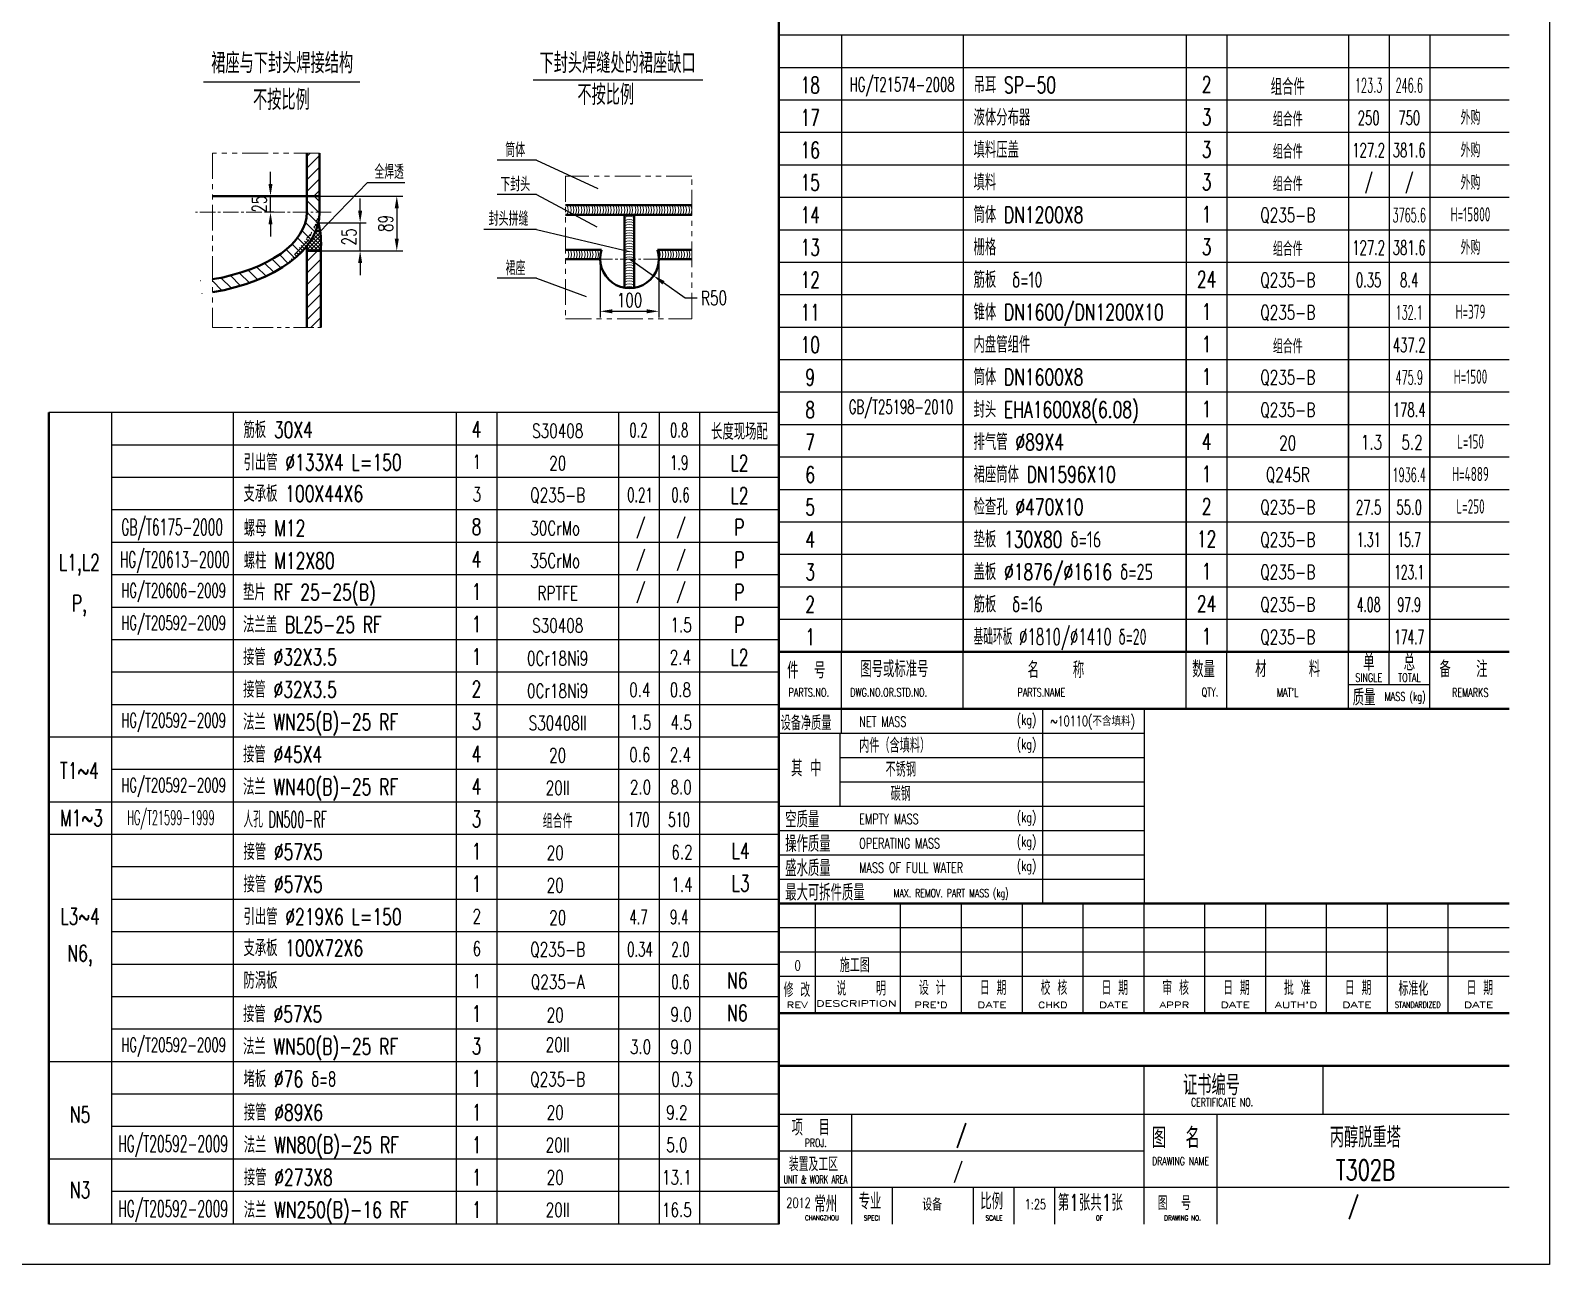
# Model space of a CAD drawing. Header units: millimetres. Extents: x -62352 to -47502, y -30131 to -9106.
# Drawn here: x -56866 to -47502, y -30131 to -22526 of the extents above; entities that cross this region are included whole.
import ezdxf
from ezdxf.enums import TextEntityAlignment as Align

# ---------------------------------------------------------------- set-up
doc = ezdxf.new("R2010")
doc.units = ezdxf.units.MM
doc.header["$PDMODE"] = 33
doc.header["$PDSIZE"] = 5
for name, pattern in [('ACAD_ISO10W100', [18, 12, -3, 0, -3]), ('ACAD_ISO12W100', [21, 12, -3, 0, -3, 0, -3]), ('CENTER2', [28.575, 19.05, -3.175, 3.175, -3.175]), ('PHANTOM', [2.5, 1.25, -0.25, 0.25, -0.25, 0.25, -0.25]), ('PHANTOM2', [31.75, 15.875, -3.175, 3.175, -3.175, 3.175, -3.175])]:
    doc.linetypes.add(name, pattern=pattern)
for name, color, linetype, lineweight in [('3', 4, 'Continuous', 20), ('weld', 5, 'Continuous', 9), ('中心线', 1, 'ACAD_ISO10W100', 18), ('双点划线', 3, 'ACAD_ISO12W100', 18), ('实线', 7, 'Continuous', 40)]:
    doc.layers.add(name, color=color, linetype=linetype, lineweight=lineweight)
for name, color, linetype in [('6文字层', 3, 'Continuous'), ('剖面线层', 2, 'Continuous'), ('尺寸线', 4, 'Continuous'), ('文字层', 3, 'Continuous')]:
    doc.layers.add(name, color=color, linetype=linetype)
doc.styles.add('工程', font='romans.shx', dxfattribs={"width": 0.7, "bigfont": 'hztxt.shx'})
doc.styles.add('工程1', font='sysz.shx', dxfattribs={"width": 0.67})
doc.dimstyles.new('工程25', dxfattribs={"dimscale": 25, "dimtxt": 3.5, "dimasz": 3, "dimexe": 1.5, "dimexo": 0, "dimgap": 1, "dimtad": 1, "dimzin": 12, "dimdsep": 46, "dimtxsty": '工程', "dimcen": 0, "dimazin": 2, "dimtp": 0.5, "dimtm": 0.5, "dimtfac": 1, "dimtmove": 0, "dimatfit": 3, "dimfxl": 0, "dimarcsym": 0})
pattern_1 = [(45, (30804.965, 19487.26), (-35.921024, 35.921024), [])]

# ---------------------------------------------------------------- blocks, each defined once
blk = doc.blocks.new('*D59')
at = {"layer": 'Defpoints', "color": 0}
for p in [(-55386.3, -23546.4), (-55356, -23546.4), (-55366.3, -23646.4)]:
    blk.add_point(p, dxfattribs=at)
at = {"layer": '尺寸线', "color": 0, "lineweight": -2}
for p, q in [((-55386.3, -23471.4), (-55386.3, -23396.4)), ((-55356, -23546.4), (-55423.8, -23546.4)), ((-55386.3, -23646.4), (-55386.3, -23546.4)), ((-55366.3, -23646.4), (-55423.8, -23646.4)), ((-55386.3, -23721.4), (-55386.3, -23796.4))]:
    blk.add_line(p, q, dxfattribs=at)
at = {"layer": '尺寸线', "color": 0}
for points in [[(-55398.8, -23471.4), (-55373.8, -23471.4), (-55386.3, -23546.4)], [(-55398.8, -23721.4), (-55373.8, -23721.4), (-55386.3, -23646.4)]]:
    blk.add_solid(points, dxfattribs=at)
at = {"layer": '尺寸线', "color": 0, "insert": (-55455, -23596.4), "char_height": 87.5, "attachment_point": 5, "rotation": 90, "style": '工程'}
blk.add_mtext('25', dxfattribs=at)
blk = doc.blocks.new('*D87')
at = {"layer": 'Defpoints', "color": 0}
for p in [(-55091.3, -23711.9), (-54833.8, -23711.9), (-55076.3, -23884.6)]:
    blk.add_point(p, dxfattribs=at)
at = {"layer": '尺寸线', "color": 0, "lineweight": -2}
for p, q in [((-54833.8, -23636.9), (-54833.8, -23561.9)), ((-55091.3, -23711.9), (-54796.3, -23711.9)), ((-54833.8, -23884.6), (-54833.8, -23711.9)), ((-55076.3, -23884.6), (-54796.3, -23884.6)), ((-54833.8, -23959.6), (-54833.8, -24034.6))]:
    blk.add_line(p, q, dxfattribs=at)
at = {"layer": '尺寸线', "color": 0}
for points in [[(-54846.3, -23636.9), (-54821.3, -23636.9), (-54833.8, -23711.9)], [(-54846.3, -23959.6), (-54821.3, -23959.6), (-54833.8, -23884.6)]]:
    blk.add_solid(points, dxfattribs=at)
at = {"layer": '尺寸线', "color": 0, "insert": (-54902.5, -23798.3), "char_height": 87.5, "attachment_point": 5, "rotation": 90, "style": '工程'}
blk.add_mtext('25', dxfattribs=at)
blk = doc.blocks.new('*D88')
at = {"layer": '3', "color": 0, "lineweight": -2}
for p, q in [((-53354.3, -23936.4), (-53354.3, -24294.2)), ((-52992, -23936.4), (-52992, -24294.2)), ((-53279.3, -24256.7), (-53067, -24256.7))]:
    blk.add_line(p, q, dxfattribs=at)
at = {"layer": '3', "color": 0}
for points in [[(-53279.3, -24244.2), (-53279.3, -24269.2), (-53354.3, -24256.7)], [(-53067, -24244.2), (-53067, -24269.2), (-52992, -24256.7)]]:
    blk.add_solid(points, dxfattribs=at)
at = {"layer": 'Defpoints', "color": 0}
for p in [(-53354.3, -23936.4), (-52992, -23936.4), (-52992, -24256.7)]:
    blk.add_point(p, dxfattribs=at)
at = {"layer": '3', "color": 0, "insert": (-53173.1, -24188), "char_height": 87.5, "attachment_point": 5, "style": '工程'}
blk.add_mtext('100', dxfattribs=at)
blk = doc.blocks.new('*D89')
at = {"layer": '3', "color": 0, "lineweight": -2}
for p, q in [((-53173.1, -23933), (-53025.2, -24037.6)), ((-52831.3, -24174.8), (-52964, -24080.9)), ((-52756.3, -24174.8), (-52831.3, -24174.8))]:
    blk.add_line(p, q, dxfattribs=at)
at = {"layer": '3', "color": 0}
blk.add_solid([(-52956.7, -24070.7), (-52971.2, -24091.1), (-53025.2, -24037.6)], dxfattribs=at)
at = {"layer": 'Defpoints', "color": 0}
for p in [(-53173.1, -23933), (-53025.2, -24037.6)]:
    blk.add_point(p, dxfattribs=at)
at = {"layer": '3', "color": 0, "insert": (-52652.5, -24174.8), "char_height": 87.5, "attachment_point": 5, "rotation": 1, "style": '工程'}
blk.add_mtext('R50', dxfattribs=at)
blk = doc.blocks.new('*D100')
at = {"layer": 'Defpoints', "color": 0}
for p in [(-55083.8, -23546.4), (-55076.3, -23884.6), (-54608, -23884.6)]:
    blk.add_point(p, dxfattribs=at)
at = {"layer": '尺寸线', "color": 0, "lineweight": -2}
for p, q in [((-55083.8, -23546.4), (-54570.5, -23546.4)), ((-54608, -23621.4), (-54608, -23809.6)), ((-55076.3, -23884.6), (-54570.5, -23884.6))]:
    blk.add_line(p, q, dxfattribs=at)
at = {"layer": '尺寸线', "color": 0}
for points in [[(-54620.5, -23621.4), (-54595.5, -23621.4), (-54608, -23546.4)], [(-54620.5, -23809.6), (-54595.5, -23809.6), (-54608, -23884.6)]]:
    blk.add_solid(points, dxfattribs=at)
at = {"layer": '尺寸线', "color": 0, "insert": (-54676.7, -23715.5), "char_height": 87.5, "attachment_point": 5, "rotation": 90, "style": '工程'}
blk.add_mtext('89', dxfattribs=at)

msp = doc.modelspace()

# ---------------------------------------------------------------- hatches: boundary and pattern name
at = {"layer": '剖面线层'}
h = msp.add_hatch(dxfattribs=at)
h.set_pattern_fill('ANSI31', color=256, scale=16, style=0)
h.set_pattern_definition(pattern_1)
h.paths.add_polyline_path([(-55083.773, -23282.262), (-55162.395, -23282.262), (-55162.395, -23546.438), (-55083.773, -23546.438)])
h = msp.add_hatch(dxfattribs=at)
h.set_pattern_fill('ANSI31', color=256, scale=16, angle=90, style=0)
h.set_pattern_definition([(135, (30804.965, 19487.26), (-35.921024, -35.921024), [])])
edge = h.paths.add_edge_path()
edge.add_ellipse((-56005.665, -23646.396), major_axis=(921.892, 0), ratio=0.55738888, start_angle=286.4467186, end_angle=360)
edge.add_line((-55083.773, -23646.396), (-55162.395, -23646.396))
edge.add_ellipse((-56005.665, -23646.396), major_axis=(843.27, 0), ratio=0.51537882, start_angle=288.0303344, end_angle=360, ccw=False)
edge.add_line((-55744.655, -24059.657), (-55744.655, -24139.223))
h.paths.add_polyline_path([(-55083.773, -23646.396), (-55083.773, -23546.438), (-55162.395, -23546.438), (-55162.395, -23646.396)])
h = msp.add_hatch(dxfattribs=at)
h.set_pattern_fill('ANSI37', color=256, scale=5.333333, style=0)
h.set_pattern_definition([(45, (30804.965, 19487.261), (-11.9736748, 11.9736748), []), (135, (30804.965, 19487.261), (-11.9736748, -11.9736748), [])])
edge = h.paths.add_edge_path()
edge.add_ellipse((-56005.665, -23646.396), major_axis=(921.892, 0), ratio=0.55738888, start_angle=336.1655428, end_angle=360, ccw=False)
edge.add_line((-55162.395, -23854.041), (-55162.395, -23884.606))
edge.add_line((-55162.395, -23884.606), (-55076.281, -23884.606))
edge.add_arc((-55605.589, -23843.634), 530.891, 355.5737738, 374.3763975)
h = msp.add_hatch(dxfattribs=at)
h.set_pattern_fill('ANSI31', color=256, scale=16, style=0)
h.set_pattern_definition(pattern_1)
h.paths.add_polyline_path([(-55076.281, -23884.606), (-55162.395, -23884.606), (-55162.395, -24356.228), (-55076.281, -24356.228)])

# ---------------------------------------------------------------- linework, layer by layer
at = {"layer": 'weld', "linetype": 'Continuous'}
for centre, start, end in [((-53607.824, -23632.756), 328.3233233, 31.6766767), ((-53588.902, -23632.756), 328.3233233, 31.6766767), ((-53573.135, -23632.756), 328.3233233, 31.6766767), ((-53557.367, -23632.756), 328.3233233, 31.6766767), ((-53541.599, -23632.756), 328.3233233, 31.6766767), ((-53522.678, -23632.756), 328.3233233, 31.6766767), ((-53506.91, -23632.756), 328.3233233, 31.6766767), ((-53491.142, -23632.756), 328.3233233, 31.6766767), ((-53475.374, -23632.756), 328.3233233, 31.6766767), ((-53456.453, -23632.756), 328.3233233, 31.6766767), ((-53440.685, -23632.756), 328.3233233, 31.6766767), ((-53424.918, -23632.756), 328.3233233, 31.6766767), ((-53409.15, -23632.756), 328.3233233, 31.6766767), ((-53390.229, -23632.756), 328.3233233, 31.6766767), ((-53374.461, -23632.756), 328.3233233, 31.6766767), ((-53358.693, -23632.756), 328.3233233, 31.6766767), ((-53342.925, -23632.756), 328.3233233, 31.6766767), ((-53324.004, -23632.756), 328.3233233, 31.6766767), ((-53308.236, -23632.756), 328.3233233, 31.6766767), ((-53292.468, -23632.756), 328.3233233, 31.6766767), ((-53276.701, -23632.756), 328.3233233, 31.6766767), ((-53257.779, -23632.756), 328.3233233, 31.6766767), ((-53174.027, -23712), 58.3233233, 121.6766767), ((-53174.027, -23727.768), 58.3233233, 121.6766767), ((-53174.027, -23746.689), 58.3233233, 121.6766767), ((-53242.012, -23632.756), 328.3233233, 31.6766767), ((-53226.244, -23632.756), 328.3233233, 31.6766767), ((-53210.476, -23632.756), 328.3233233, 31.6766767), ((-53191.555, -23632.756), 328.3233233, 31.6766767), ((-53175.787, -23632.756), 328.3233233, 31.6766767), ((-53160.019, -23632.756), 328.3233233, 31.6766767), ((-53144.251, -23632.756), 328.3233233, 31.6766767), ((-53125.33, -23632.756), 328.3233233, 31.6766767), ((-53109.562, -23632.756), 328.3233233, 31.6766767), ((-53093.795, -23632.756), 328.3233233, 31.6766767), ((-53078.027, -23632.756), 328.3233233, 31.6766767), ((-53059.106, -23632.756), 328.3233233, 31.6766767), ((-53043.338, -23632.756), 328.3233233, 31.6766767), ((-53027.57, -23632.756), 328.3233233, 31.6766767), ((-53011.802, -23632.756), 328.3233233, 31.6766767), ((-52992.881, -23632.756), 328.3233233, 31.6766767), ((-52977.113, -23632.756), 328.3233233, 31.6766767), ((-52961.345, -23632.756), 328.3233233, 31.6766767), ((-52945.578, -23632.756), 328.3233233, 31.6766767), ((-52926.656, -23632.756), 328.3233233, 31.6766767), ((-52910.889, -23632.756), 328.3233233, 31.6766767), ((-52895.121, -23632.756), 328.3233233, 31.6766767), ((-52879.353, -23632.756), 328.3233233, 31.6766767), ((-52860.432, -23632.756), 328.3233233, 31.6766767), ((-52844.664, -23632.756), 328.3233233, 31.6766767), ((-53174.027, -23762.457), 58.3233233, 121.6766767), ((-53174.027, -23778.225), 58.3233233, 121.6766767), ((-53174.027, -23793.992), 58.3233233, 121.6766767), ((-53174.027, -23812.914), 58.3233233, 121.6766767), ((-53174.027, -23828.682), 58.3233233, 121.6766767), ((-53602.932, -23906.84), 328.3233233, 31.6766767), ((-53587.164, -23906.84), 328.3233233, 31.6766767), ((-53568.243, -23906.84), 328.3233233, 31.6766767), ((-53552.475, -23906.84), 328.3233233, 31.6766767), ((-53536.707, -23906.84), 328.3233233, 31.6766767), ((-53520.939, -23906.84), 328.3233233, 31.6766767), ((-53502.018, -23906.84), 328.3233233, 31.6766767), ((-53486.25, -23906.84), 328.3233233, 31.6766767), ((-53470.482, -23906.84), 328.3233233, 31.6766767), ((-53454.715, -23906.84), 328.3233233, 31.6766767), ((-53435.793, -23906.84), 328.3233233, 31.6766767), ((-53420.026, -23906.84), 328.3233233, 31.6766767), ((-53174.027, -23844.449), 58.3233233, 121.6766767), ((-53174.027, -23860.217), 58.3233233, 121.6766767), ((-53174.027, -23879.138), 58.3233233, 121.6766767), ((-53174.027, -23894.906), 58.3233233, 121.6766767), ((-53174.027, -23910.674), 58.3233233, 121.6766767), ((-53174.027, -23926.442), 58.3233233, 121.6766767), ((-53039.854, -23906.84), 328.3233233, 31.6766767), ((-53024.086, -23906.84), 328.3233233, 31.6766767), ((-53005.165, -23906.84), 328.3233233, 31.6766767), ((-52989.397, -23906.84), 328.3233233, 31.6766767), ((-52973.629, -23906.84), 328.3233233, 31.6766767), ((-52957.861, -23906.84), 328.3233233, 31.6766767), ((-52938.94, -23906.84), 328.3233233, 31.6766767), ((-52923.172, -23906.84), 328.3233233, 31.6766767), ((-52907.405, -23906.84), 328.3233233, 31.6766767), ((-52891.637, -23906.84), 328.3233233, 31.6766767), ((-52872.716, -23906.84), 328.3233233, 31.6766767), ((-52856.948, -23906.84), 328.3233233, 31.6766767), ((-53174.027, -23945.363), 58.3233233, 121.6766767), ((-53174.027, -23961.131), 58.3233233, 121.6766767), ((-53174.027, -23976.899), 58.3233233, 121.6766767), ((-53174.027, -23992.666), 58.3233233, 121.6766767), ((-53174.027, -24011.588), 58.3233233, 121.6766767), ((-53174.027, -24027.355), 58.3233233, 121.6766767), ((-53174.027, -24043.123), 58.3233233, 121.6766767), ((-53174.027, -24058.891), 58.3233233, 121.6766767), ((-53174.027, -24077.812), 58.3233233, 121.6766767), ((-53174.027, -24093.58), 58.3233233, 121.6766767), ((-53174.027, -24109.348), 58.3233233, 121.6766767), ((-53174.027, -24125.115), 58.3233233, 121.6766767), ((-53174.027, -24144.037), 58.3233233, 121.6766767), ((-53174.027, -24159.805), 58.3233233, 121.6766767)]:
    msp.add_arc(centre, 56.275, start, end, dxfattribs=at)
at = {"layer": '中心线', "linetype": 'CENTER2', "ltscale": 5}
for p, q in [((-55011.429, -23646.396), (-55848.534, -23646.396)), ((-52991.963, -23936.392), (-53354.298, -23936.392))]:
    msp.add_line(p, q, dxfattribs=at)
at = {"layer": '双点划线', "linetype": 'PHANTOM2', "ltscale": 10}
for p, q in [((-55744.655, -23282.262), (-55744.655, -24356.228)), ((-55083.773, -23282.262), (-55744.655, -23282.262)), ((-53567.324, -23423.573), (-53567.324, -24302.379)), ((-52788.397, -23423.573), (-53567.324, -23423.573)), ((-52788.397, -24302.379), (-52788.397, -23423.573)), ((-53567.324, -24302.379), (-52788.397, -24302.379))]:
    msp.add_line(p, q, dxfattribs=at)
at = {"layer": '双点划线', "linetype": 'PHANTOM', "ltscale": 100}
msp.add_line((-55744.655, -24356.228), (-55076.281, -24356.228), dxfattribs=at)
at = {"layer": '实线'}
for p, q in [((-52252.171, -19955.772), (-52252.171, -28580.75)), ((-55162.395, -23282.262), (-55162.395, -23546.438)), ((-55083.773, -23282.262), (-55083.773, -23546.438)), ((-55419.703, -23546.438), (-55744.655, -23546.438)), ((-55083.773, -23546.438), (-55419.703, -23546.438)), ((-55162.395, -23546.438), (-55162.395, -23646.396)), ((-55083.773, -23546.438), (-55083.773, -23646.266)), ((-55162.395, -23884.606), (-55162.395, -23854.041)), ((-55162.395, -23884.606), (-55162.395, -24356.228)), ((-55162.395, -23884.606), (-55076.281, -23884.606)), ((-55076.281, -23884.606), (-55076.281, -24356.228)), ((-56752.171, -29880.75), (-56752.171, -24880.87)), ((-52252.171, -26355.764), (-47752.171, -26355.764)), ((-52252.171, -26705.75), (-47752.171, -26705.75)), ((-47752.171, -28580.75), (-52252.171, -28580.75)), ((-52252.171, -29880.75), (-52252.171, -28580.75)), ((-47752.171, -28905.75), (-52252.171, -28905.75))]:
    msp.add_line(p, q, dxfattribs=at)
at = {"layer": '实线', "linetype": 'Continuous'}
for p, q in [((-53567.324, -23603.205), (-52788.397, -23603.205)), ((-53567.324, -23662.307), (-52788.397, -23662.307)), ((-53203.578, -24111.913), (-53203.578, -23662.04)), ((-53144.476, -24111.913), (-53144.476, -23662.04)), ((-53567.324, -23877.289), (-53345.555, -23877.289)), ((-53000.706, -23877.289), (-52791.22, -23877.289)), ((-53567.324, -23936.392), (-53354.298, -23936.392)), ((-52991.963, -23936.392), (-52797.858, -23936.392)), ((-52991.963, -23936.392), (-52791.22, -23936.392))]:
    msp.add_line(p, q, dxfattribs=at)
at = {"layer": '实线'}
msp.add_lwpolyline([(-47752.171, -27905.75), (-52252.171, -27905.75)], dxfattribs=at)
msp.add_arc((-55605.589, -23843.634), 530.891, 355.5737738, 14.365558, dxfattribs=at)
at = {"layer": '实线', "linetype": 'Continuous'}
msp.add_arc((-53173.13, -23932.994), 181.199, 162.0960207, 17.9039793, dxfattribs=at)
at = {"layer": '实线'}
for major_axis, ratio, start_param in [((921.892, 0), 0.55738888, 4.99943837), ((843.27, 0), 0.51537882, 5.02707768)]:
    msp.add_ellipse((-56005.665, -23646.396), major_axis=major_axis, ratio=ratio, start_param=start_param, end_param=6.28318531, dxfattribs=at)
at = {"layer": '尺寸线'}
for p, q in [((-53746.935, -23326.32), (-53988.338, -23326.32)), ((-53746.935, -23326.32), (-53367.779, -23500.017)), ((-55086.596, -23770.793), (-54787.379, -23462.938)), ((-54787.379, -23462.938), (-54559.173, -23462.938)), ((-53746.935, -23536.034), (-53988.338, -23536.034)), ((-53746.935, -23536.034), (-53375.368, -23736.553)), ((-53746.935, -23753.287), (-54071.089, -23753.287)), ((-53746.935, -23753.287), (-53174.027, -23889.088)), ((-53746.935, -24052.122), (-53988.338, -24052.122)), ((-53746.935, -24051.536), (-53440.247, -24165.066))]:
    msp.add_line(p, q, dxfattribs=at)
msp.add_lwpolyline([(-62352.171, -9105.75), (-47502.171, -9105.75), (-47502.171, -30130.75), (-62352.171, -30130.75)], close=True, dxfattribs=at)
at = {"layer": '文字层', "linetype": 'ByBlock'}
for p, q in [((-47752.171, -22555.772), (-52252.171, -22555.772)), ((-51866.327, -22555.772), (-51866.327, -26355.764)), ((-51116.357, -22555.772), (-51116.357, -26355.764)), ((-49741.412, -22555.772), (-49741.412, -26355.764)), ((-49491.422, -22555.772), (-49491.422, -26355.764)), ((-48741.452, -22555.772), (-48741.452, -26355.764)), ((-48491.462, -22555.772), (-48491.462, -26355.764)), ((-48241.472, -22555.772), (-48241.472, -26355.764)), ((-47752.171, -22755.772), (-52252.171, -22755.772)), ((-47752.171, -22955.772), (-52252.171, -22955.772)), ((-47752.171, -23155.772), (-52252.171, -23155.772)), ((-47752.171, -23355.772), (-52252.171, -23355.772)), ((-47752.171, -23555.772), (-52252.171, -23555.772)), ((-47752.171, -23755.772), (-52252.171, -23755.772)), ((-47752.171, -23955.772), (-52252.171, -23955.772)), ((-47752.171, -24155.772), (-52252.171, -24155.772)), ((-51116.357, -26705.75), (-51116.357, -24155.772)), ((-51116.357, -24155.772), (-51116.357, -26355.764)), ((-49741.412, -26705.75), (-49741.412, -24155.772)), ((-48741.452, -26705.75), (-48741.452, -24155.772)), ((-48241.472, -26705.75), (-48241.472, -24155.772)), ((-47752.171, -24355.772), (-52252.171, -24355.772)), ((-47752.171, -24555.772), (-52252.171, -24555.772)), ((-47752.171, -24755.772), (-52252.171, -24755.772)), ((-47752.171, -24955.772), (-52252.171, -24955.772)), ((-47752.171, -25155.772), (-52252.171, -25155.772)), ((-47752.171, -25355.772), (-52252.171, -25355.772)), ((-47752.171, -25555.772), (-52252.171, -25555.772)), ((-47752.171, -25755.772), (-52252.171, -25755.772)), ((-47752.171, -25955.772), (-52252.171, -25955.772)), ((-47752.171, -26155.772), (-52252.171, -26155.772)), ((-51866.327, -26855.75), (-51866.327, -26355.764)), ((-49491.422, -26705.75), (-49491.422, -26355.764)), ((-48491.462, -26555.756), (-48491.462, -26355.764)), ((-48741.452, -26555.756), (-48241.472, -26555.756)), ((-48741.452, -26555.756), (-48241.472, -26555.756)), ((-50627.171, -26705.75), (-50627.171, -27905.75)), ((-52252.171, -26855.75), (-50002.171, -26855.75)), ((-51877.171, -26855.75), (-51877.171, -27305.75)), ((-51877.171, -27005.75), (-50002.171, -27005.75)), ((-51877.171, -27155.75), (-50002.171, -27155.75)), ((-52252.171, -27305.75), (-50002.171, -27305.75)), ((-52252.171, -27455.75), (-50002.171, -27455.75)), ((-52252.171, -27605.75), (-50002.171, -27605.75)), ((-52252.171, -27755.75), (-50002.171, -27755.75))]:
    msp.add_line(p, q, dxfattribs=at)
at = {"layer": '文字层'}
for p, q in [((-55799.547, -22843.611), (-54835.965, -22843.611)), ((-53767.466, -22829.605), (-52722.368, -22829.605)), ((-52252.171, -24880.87), (-56752.171, -24880.87)), ((-56366.327, -24880.87), (-56366.327, -29880.75)), ((-55616.357, -24880.87), (-55616.357, -29880.75)), ((-54241.412, -24880.87), (-54241.412, -29880.75)), ((-53991.422, -24880.87), (-53991.422, -29880.75)), ((-53241.452, -24880.87), (-53241.452, -29880.75)), ((-52991.462, -24880.87), (-52991.462, -29880.75)), ((-52741.472, -24880.87), (-52741.472, -29880.75)), ((-52252.171, -25080.862), (-56366.327, -25080.862)), ((-52252.171, -25280.854), (-56366.327, -25280.854)), ((-52252.171, -25480.846), (-56366.327, -25480.846)), ((-52252.171, -25680.838), (-56366.327, -25680.838)), ((-52252.171, -25880.83), (-56366.327, -25880.83)), ((-52252.171, -26080.822), (-56366.327, -26080.822)), ((-52252.171, -26280.814), (-56366.327, -26280.814)), ((-52252.171, -26480.806), (-56366.327, -26480.806)), ((-52252.171, -26680.798), (-56366.327, -26680.798)), ((-50002.171, -26705.75), (-50002.171, -27905.75)), ((-52252.171, -26880.79), (-56752.171, -26880.79)), ((-52252.171, -27080.782), (-56366.327, -27080.782)), ((-52252.171, -27280.774), (-56752.171, -27280.774)), ((-52252.171, -27480.766), (-56752.171, -27480.766)), ((-52252.171, -27680.758), (-56366.327, -27680.758)), ((-52252.171, -27680.766), (-56366.327, -27680.766)), ((-52252.171, -27880.766), (-56366.327, -27880.766)), ((-52252.171, -28080.742), (-56366.327, -28080.742)), ((-52252.171, -28280.75), (-56366.327, -28280.75)), ((-52252.171, -28480.758), (-56366.327, -28480.758)), ((-52252.171, -28680.75), (-56366.327, -28680.75)), ((-52252.171, -28880.742), (-56752.171, -28880.742)), ((-50002.171, -29880.75), (-50002.171, -28905.75)), ((-52252.171, -29080.742), (-56366.327, -29080.742)), ((-47752.171, -29205.75), (-52252.171, -29205.75)), ((-52252.171, -29280.734), (-56366.327, -29280.734)), ((-52252.171, -29480.734), (-56752.171, -29480.734)), ((-52252.171, -29680.734), (-56366.327, -29680.734)), ((-52252.171, -29880.75), (-56752.171, -29880.75))]:
    msp.add_line(p, q, dxfattribs=at)
for points in [[(-52027.171, -28580.75), (-52027.171, -27905.75)], [(-51502.171, -28580.75), (-51502.171, -27905.75)], [(-51127.171, -28580.75), (-51127.171, -27905.75)], [(-50752.171, -28580.75), (-50752.171, -27905.75)], [(-50377.171, -28580.75), (-50377.171, -27905.75)], [(-50002.171, -28580.75), (-50002.171, -27905.75)], [(-49627.171, -28580.75), (-49627.171, -27905.75)], [(-49252.171, -28580.75), (-49252.171, -27905.75)], [(-48877.171, -28580.75), (-48877.171, -27905.75)], [(-48502.171, -28580.75), (-48502.171, -27905.75)], [(-48127.171, -28580.75), (-48127.171, -27905.75)], [(-47752.171, -28055.75), (-52252.171, -28055.75)], [(-47752.171, -28205.75), (-52252.171, -28205.75)], [(-47752.171, -28355.75), (-52252.171, -28355.75)]]:
    msp.add_lwpolyline(points, dxfattribs=at)
at = {"layer": '文字层', "linetype": 'ByBlock'}
for points in [[(-48898.368, -29205.75), (-48898.368, -28905.75)], [(-51802.171, -29880.75), (-51802.171, -29205.75)], [(-49552.171, -29880.75), (-49552.171, -29205.75)], [(-50002.171, -29430.75), (-52252.171, -29430.75)], [(-47752.171, -29655.75), (-52252.171, -29655.75)], [(-51552.171, -29880.75), (-51552.171, -29655.75)], [(-51052.171, -29880.75), (-51052.171, -29655.75)], [(-50802.171, -29880.75), (-50802.171, -29655.75)], [(-50552.171, -29880.75), (-50552.171, -29655.75)]]:
    msp.add_lwpolyline(points, dxfattribs=at)

# ---------------------------------------------------------------- texts
at = {"layer": '6文字层', "style": '工程', "width": 0.55}
for s, p in [('GB/T6175-2000', (-55992.388, -25593.29)), ('HG/T20613-2000', (-55976.661, -25793.29)), ('HG/T20592-2009', (-55986.364, -29393.202)), ('HG/T20592-2009', (-55986.364, -29793.218))]:
    msp.add_text(s, height=100, dxfattribs=at).set_placement(p, align=Align.MIDDLE)
at = {"layer": '尺寸线', "style": '工程'}
for s, width, p in [('筒体', 0.7, (-53939.128, -23306.201)), ('全焊透', 0.6, (-54745.648, -23441.338)), ('下封头', 0.7, (-53969.389, -23517.483)), ('封头拼缝', 0.7, (-54041.631, -23730.141)), ('裙座', 0.7, (-53937.662, -24034.214))]:
    msp.add_text(s, height=87.5, dxfattribs=dict(at, width=width)).set_placement(p)
at = {"layer": '文字层', "style": '工程', "width": 0.7}
for s, height, p in [('裙座与下封头焊接结构', 125, (-55751.865, -22789.862)), ('下封头焊缝处的裙座缺口', 125, (-53728.434, -22789.604)), ('不按比例', 125, (-53494.632, -22985.104)), ('不按比例', 125, (-55494.158, -23016.519)), ('(kg)', 62.5, (-50785.879, -26954.485)), ('设 计', 87.5, (-51389.649, -28469.454)), ('校 核', 87.5, (-50639.649, -28469.454)), ('审 核', 87.5, (-49889.649, -28469.454)), ('批 准', 87.5, (-49139.649, -28469.454)), ('修 改', 87.5, (-52223.918, -28482.111)), ('说    明', 87.5, (-51897.823, -28472.847)), ('日 期', 87.5, (-51014.649, -28469.454)), ('日 期', 87.5, (-50264.649, -28469.454)), ('日 期', 87.5, (-49514.649, -28469.454)), ('日 期', 87.5, (-48764.649, -28469.454)), ('标准化', 87.5, (-48433.734, -28473.647)), ('日 期', 87.5, (-48014.649, -28469.454))]:
    msp.add_text(s, height=height, dxfattribs=at).set_placement(p)
at = {"layer": '文字层', "linetype": 'ByBlock'}
for s, height, style, width, p in [('18', 100, '工程', 0.7, (-52059.667, -22862.999)), ('HG/T21574-2008', 87.5, '工程', 0.6, (-51493.088, -22865.675)), ('2', 100, '工程', 0.7, (-49616.36, -22859.522)), ('组合件', 100, '工程', 0.7, (-49116.422, -22868.276)), ('123.3', 87.5, '工程', 0.5, (-48617.585, -22864.227)), ('246.6', 87.5, '工程', 0.5, (-48367.595, -22864.227)), ('17', 100, '工程', 0.7, (-52059.667, -23062.999)), ('3', 100, '工程', 0.7, (-49616.36, -23059.502)), ('250', 87.5, '工程', 0.6, (-48617.585, -23064.231)), ('750', 87.5, '工程', 0.6, (-48367.595, -23064.231)), ('16', 100, '工程', 0.7, (-52059.667, -23262.999)), ('3', 100, '工程', 0.7, (-49616.36, -23259.502)), ('127.2', 87.5, '工程', 0.6, (-48617.585, -23264.231)), ('381.6', 87.5, '工程', 0.6, (-48367.595, -23264.231)), ('3', 100, '工程', 0.7, (-49616.36, -23459.502)), ('/', 87.5, '工程', 0.6, (-48617.585, -23464.231)), ('/', 87.5, '工程', 0.6, (-48367.595, -23464.231)), ('15', 100, '工程', 0.7, (-52059.667, -23462.999)), ('14', 100, '工程', 0.7, (-52059.667, -23662.999)), ('1', 100, '工程', 0.7, (-49616.36, -23659.518)), ('3765.6', 87.5, '工程', 0.5, (-48367.595, -23664.223)), ('H=15800', 87.5, '工程1', 0.67, (-47989.948, -23659.146)), ('13', 100, '工程', 0.7, (-52059.667, -23862.999)), ('3', 100, '工程', 0.7, (-49616.36, -23859.502)), ('127.2', 87.5, '工程', 0.6, (-48617.585, -23864.231)), ('381.6', 87.5, '工程', 0.6, (-48367.595, -23864.231)), ('12', 100, '工程', 0.7, (-52059.667, -24062.999)), ('24', 100, '工程', 0.7, (-49616.36, -24059.494)), ('0.35', 87.5, '工程', 0.6, (-48617.585, -24064.231)), ('8.4', 87.5, '工程', 0.6, (-48367.595, -24064.231)), ('11', 100, '工程', 0.7, (-52059.667, -24262.999)), ('1', 100, '工程', 0.7, (-49616.36, -24259.518)), ('132.1', 87.5, '工程', 0.5, (-48367.595, -24264.223)), ('H=379', 87.5, '工程1', 0.67, (-47989.948, -24259.146)), ('10', 100, '工程', 0.7, (-52059.667, -24462.999)), ('1', 100, '工程', 0.7, (-49616.36, -24459.502)), ('437.2', 87.5, '工程', 0.6, (-48367.595, -24464.231)), ('9', 100, '工程', 0.7, (-52059.667, -24662.999)), ('1', 100, '工程', 0.7, (-49616.36, -24659.518)), ('475.9', 87.5, '工程', 0.5, (-48367.595, -24664.223)), ('H=1500', 87.5, '工程1', 0.67, (-47989.948, -24659.146)), ('8', 100, '工程', 0.7, (-52059.667, -24862.999)), ('GB/T25198-2010', 87.5, '工程', 0.6, (-51500.078, -24851.54)), ('1', 100, '工程', 0.7, (-49616.36, -24859.502)), ('178.4', 87.5, '工程', 0.6, (-48367.595, -24864.207)), ('4', 100, '工程', 0.7, (-54116.36, -24984.568)), ('0.2', 87.5, '工程', 0.6, (-53117.585, -24989.305)), ('0.8', 87.5, '工程', 0.6, (-52867.595, -24989.305)), ('长度现场配', 100, '工程', 0.7, (-52495.64, -24992.454)), ('7', 100, '工程', 0.7, (-52059.667, -25062.999)), ('4', 100, '工程', 0.7, (-49616.36, -25059.51)), ('20', 87.5, '工程', 0.7, (-49116.422, -25068.264)), ('1.3', 87.5, '工程', 0.7, (-48600.088, -25064.215)), ('5.2', 87.5, '工程', 0.7, (-48350.098, -25064.215)), ('L=150', 87.5, '工程1', 0.67, (-47989.948, -25059.146)), ('1.9', 87.5, '工程', 0.6, (-52867.595, -25189.269)), ('L2', 100, '工程', 0.7, (-52495.64, -25192.446)), ('6', 100, '工程', 0.7, (-52059.667, -25262.999)), ('1', 100, '工程', 0.7, (-49616.36, -25259.518)), ('1936.4', 87.5, '工程', 0.5, (-48367.595, -25264.223)), ('H=4889', 87.5, '工程1', 0.67, (-47989.948, -25259.146)), ('L2', 100, '工程', 0.7, (-52495.64, -25392.438)), ('5', 100, '工程', 0.7, (-52059.667, -25462.999)), ('2', 100, '工程', 0.7, (-49616.36, -25459.518)), ('27.5', 87.5, '工程', 0.6, (-48617.585, -25464.223)), ('55.0', 87.5, '工程', 0.6, (-48367.595, -25464.223)), ('L=250', 87.5, '工程1', 0.67, (-47989.948, -25459.146)), ('8', 100, '工程', 0.7, (-54116.36, -25584.536)), ('30CrMo', 87.5, '工程', 0.7, (-53631.419, -25593.29)), ('/', 87.5, '工程', 0.7, (-53105.286, -25589.241)), ('/', 87.5, '工程', 0.7, (-52855.296, -25589.241)), ('P', 100, '工程', 0.7, (-52495.69, -25588.53)), ('4', 100, '工程', 0.7, (-52059.667, -25662.999)), ('12', 100, '工程', 0.7, (-49616.36, -25659.494)), ('1.31', 87.5, '工程', 0.55, (-48617.585, -25664.215)), ('15.7', 87.5, '工程', 0.55, (-48367.595, -25664.215)), ('4', 100, '工程', 0.7, (-54116.36, -25784.528)), ('35CrMo', 87.5, '工程', 0.7, (-53631.419, -25793.29)), ('/', 87.5, '工程', 0.7, (-53105.286, -25789.233)), ('/', 87.5, '工程', 0.7, (-52855.296, -25789.233)), ('P', 100, '工程', 0.7, (-52495.69, -25788.522)), ('L1,L2', 100, '工程', 0.7, (-56563.715, -25818.492)), ('3', 100, '工程', 0.7, (-52059.667, -25862.999)), ('1', 100, '工程', 0.7, (-49616.36, -25859.494)), ('123.1', 87.5, '工程', 0.55, (-48367.595, -25864.215)), ('HG/T20606-2009', 87.5, '工程', 0.6, (-55982.855, -25982.918)), ('1', 100, '工程', 0.7, (-54116.36, -25984.52)), ('/', 87.5, '工程', 0.7, (-53105.286, -25989.225)), ('/', 87.5, '工程', 0.7, (-52855.296, -25989.225)), ('P', 100, '工程', 0.7, (-52495.69, -25988.514)), ('P,', 100, '工程', 0.7, (-56563.715, -26070.989)), ('RPTFE', 87.5, '工程', 0.7, (-53616.422, -25993.258)), ('2', 100, '工程', 0.7, (-52059.667, -26062.999)), ('24', 100, '工程', 0.7, (-49616.36, -26059.494)), ('4.08', 87.5, '工程', 0.55, (-48617.585, -26064.215)), ('97.9', 87.5, '工程', 0.55, (-48367.595, -26064.215)), ('HG/T20592-2009', 87.5, '工程', 0.6, (-55982.855, -26182.91)), ('1', 100, '工程', 0.7, (-54116.36, -26184.512)), ('1.5', 87.5, '工程', 0.7, (-52855.296, -26189.217)), ('P', 100, '工程', 0.7, (-52495.69, -26188.506)), ('1', 100, '工程', 0.7, (-52059.667, -26262.999)), ('1', 100, '工程', 0.7, (-49616.36, -26259.494)), ('174.7', 87.5, '工程', 0.55, (-48367.595, -26264.215)), ('1', 100, '工程', 0.7, (-54116.36, -26384.512)), ('0Cr18Ni9', 87.5, '工程', 0.7, (-53616.422, -26393.266)), ('2.4', 87.5, '工程', 0.7, (-52859.727, -26389.217)), ('L2', 100, '工程', 0.7, (-52495.69, -26388.498)), ('材     料', 100, '工程', 0.7, (-49116.437, -26455.76)), ('单', 100, '工程', 0.7, (-48616.457, -26415.699)), ('总', 100, '工程', 0.7, (-48366.467, -26415.699)), ('备   注', 100, '工程', 0.7, (-48033.004, -26455.76)), ('SINGLE', 51.9979, '工程', 0.7, (-48616.457, -26513.885)), ('SINGLE', 51.9979, '工程', 0.7, (-48616.457, -26513.885)), ('TOTAL', 51.9979, '工程', 0.7, (-48366.467, -26513.885)), ('TOTAL', 51.9979, '工程', 0.7, (-48366.467, -26513.885)), ('2', 100, '工程', 0.7, (-54116.36, -26584.504)), ('0Cr18Ni9', 87.5, '工程', 0.7, (-53616.422, -26593.258)), ('0.4', 87.5, '工程', 0.7, (-53109.717, -26589.209)), ('0.8', 87.5, '工程', 0.7, (-52859.727, -26589.209)), ('  QTY.', 51.9979, '工程', 0.7, (-49620.607, -26605.754)), ("MAT'L", 51.9979, '工程', 0.7, (-49116.437, -26605.754)), ("MAT'L", 51.9979, '工程', 0.7, (-49116.437, -26605.754)), ('质量 ', 100, '工程', 0.7, (-48621.596, -26630.753)), ('REMARKS', 51.9979, '工程', 0.7, (-47991.482, -26605.754)), ('REMARKS', 51.9979, '工程', 0.7, (-47991.482, -26605.754)), ('MASS (kg)', 51.9979, '工程', 0.7, (-48392.65, -26634.081)), ('HG/T20592-2009', 87.5, '工程', 0.6, (-55982.855, -26782.918)), ('3', 100, '工程', 0.7, (-54116.36, -26784.52)), ('S30408II', 87.5, '工程', 0.7, (-53616.422, -26793.274)), ('1.5', 87.5, '工程', 0.7, (-53105.286, -26789.225)), ('4.5', 87.5, '工程', 0.7, (-52855.296, -26789.225)), ('4', 100, '工程', 0.7, (-54116.36, -26984.512)), ('20', 87.5, '工程', 0.7, (-53616.422, -26993.25)), ('0.6', 87.5, '工程', 0.7, (-53109.717, -26989.217)), ('2.4', 87.5, '工程', 0.7, (-52859.727, -26989.217)), ('T1~4', 100, '工程', 0.7, (-56563.715, -27087.679)), ('不锈钢', 89.2857, '工程', 0.7, (-51501.577, -27074.868)), ('HG/T20592-2009', 87.5, '工程', 0.6, (-55982.855, -27182.91)), ('4', 100, '工程', 0.7, (-54116.36, -27184.512)), ('20II', 87.5, '工程', 0.7, (-53616.422, -27193.25)), ('2.0', 87.5, '工程', 0.7, (-53105.286, -27189.217)), ('8.0', 87.5, '工程', 0.7, (-52855.296, -27189.217)), ('碳钢', 89.2857, '工程', 0.7, (-51501.577, -27224.868)), ('M1~3', 100, '工程', 0.7, (-56551.34, -27378.688)), ('HG/T21599-1999', 87.5, '工程', 0.5, (-56000.078, -27382.894)), ('3', 100, '工程', 0.7, (-54116.356, -27384.496)), ('组合件', 87.5, '工程', 0.7, (-53616.422, -27393.25)), ('170', 87.5, '工程', 0.6, (-53117.585, -27389.201)), ('510', 87.5, '工程', 0.6, (-52867.595, -27389.201)), ('1', 100, '工程', 0.7, (-54116.36, -27584.512)), ('20', 87.5, '工程', 0.7, (-53631.419, -27593.242)), ('6.2', 87.5, '工程', 0.7, (-52850.098, -27589.217)), ('L4', 100, '工程', 0.7, (-52488.213, -27581.293)), ('1', 100, '工程', 0.7, (-54116.36, -27784.512)), ('20', 87.5, '工程', 0.7, (-53631.419, -27793.242)), ('1.4', 87.5, '工程', 0.7, (-52850.098, -27789.217)), ('L3', 100, '工程', 0.7, (-52488.213, -27781.293)), ('L3~4', 100, '工程', 0.7, (-56559.667, -27985.377)), ('4.7', 87.5, '工程', 0.6, (-53117.585, -27989.209)), ('9.4', 87.5, '工程', 0.6, (-52867.595, -27989.209)), ('N6,', 100, '工程', 0.7, (-56559.667, -28227.554)), ('N6', 100, '工程', 0.7, (-52508.408, -28380.028)), ('1', 100, '工程', 0.7, (-54116.36, -28584.496)), ('20', 87.5, '工程', 0.7, (-53631.419, -28593.226)), ('9.0', 87.5, '工程', 0.7, (-52855.296, -28589.185)), ('N6', 100, '工程', 0.7, (-52508.408, -28580.02)), ('HG/T20592-2009', 87.5, '工程', 0.6, (-55982.855, -28782.878)), ('3', 100, '工程', 0.7, (-54116.36, -28784.48)), ('20II', 87.5, '工程', 0.7, (-53616.425, -28775.1)), ('3.0', 87.5, '工程', 0.7, (-53105.286, -28789.185)), ('9.0', 87.5, '工程', 0.7, (-52855.296, -28789.185)), ('1', 100, '工程', 0.7, (-54116.36, -28984.456)), ('0.3', 87.5, '工程', 0.7, (-52850.098, -28989.161)), ('N5', 100, '工程', 0.7, (-56559.667, -29206.12)), ('20', 87.5, '工程', 0.7, (-53631.419, -29193.202)), ('9.2', 87.5, '工程', 0.7, (-52881.419, -29193.202)), ('丙醇脱重塔', 125, '工程', 0.7, (-48638.043, -29339.886)), ('20II', 87.5, '工程', 0.7, (-53616.422, -29393.226)), ('5.0', 87.5, '工程', 0.7, (-52881.419, -29393.202)), ('T302B', 125, '工程', 0.7, (-48638.043, -29546.986)), ('20', 87.5, '工程', 0.7, (-53631.419, -29593.218)), ('13.1', 87.5, '工程', 0.7, (-52881.419, -29593.218)), ('N3', 100, '工程', 0.7, (-56559.667, -29670.606)), ('20II', 87.5, '工程', 0.7, (-53616.422, -29793.242)), ('16.5', 87.5, '工程', 0.7, (-52881.419, -29793.218)), ('2012', 62.5, '工程', 0.7, (-52131.335, -29749.835)), ('设备', 75, '工程', 0.7, (-51308.005, -29756.723)), ('/', 100, '工程', 0.7, (-48711.661, -29775.512))]:
    msp.add_text(s, height=height, dxfattribs=dict(at, style=style, width=width)).set_placement(p, align=Align.MIDDLE)
at = {"layer": '文字层', "linetype": 'ByBlock', "style": '工程'}
for s, height, width, p in [('吊耳 SP-50', 100, 0.7, (-51052.998, -22912.181)), ('液体分布器', 100, 0.7, (-51052.998, -23112.161)), ('填料压盖', 100, 0.7, (-51052.998, -23312.161)), ('填料', 100, 0.7, (-51052.998, -23512.161)), ('筒体 DN1200X8', 100, 0.7, (-51052.998, -23712.177)), ('栅格', 100, 0.7, (-51052.998, -23912.161)), ('筋板  δ=10', 100, 0.7, (-51052.998, -24112.153)), ('锥体 DN1600/DN1200X10', 100, 0.7, (-51052.998, -24312.177)), ('内盘管组件', 100, 0.7, (-51052.998, -24512.161)), ('筒体 DN1600X8', 100, 0.7, (-51052.998, -24712.177)), ('封头 EHA1600X8(6.08)', 100, 0.7, (-51052.998, -24912.161)), ('筋板 30X4', 100, 0.7, (-55552.998, -25037.227)), ('排气管 %%C89X4', 100, 0.7, (-51052.998, -25112.169)), ('引出管 %%C133X4 L=150', 100, 0.7, (-55552.998, -25237.223)), ('裙座筒体 DN1596X10', 100, 0.7, (-51052.998, -25312.177)), ('支承板 100X44X6', 100, 0.7, (-55552.998, -25430.311)), ('检查孔 %%C470X10', 100, 0.7, (-51052.998, -25512.177)), ('垫板 130X80 δ=16', 100, 0.7, (-51052.998, -25712.153)), ('盖板 %%C1876/%%C1616 δ=25', 100, 0.7, (-51052.998, -25912.153)), ('垫片 RF 25-25(B)', 100, 0.7, (-55555.421, -26037.179)), ('筋板  δ=16', 100, 0.7, (-51052.998, -26112.153)), ('法兰盖 BL25-25 RF', 100, 0.7, (-55555.421, -26237.171)), ('基础环板 %%C1810/%%C1410 δ=20', 100, 0.6, (-51052.998, -26312.153)), ('接管 %%C32X3.5', 100, 0.7, (-55555.421, -26437.171)), ('图号或标准号    ', 100, 0.7, (-51750.849, -26511.215)), ('名    称   ', 100, 0.7, (-50719.596, -26516.485)), ('数量 ', 100, 0.7, (-49704.984, -26512.389)), ('件  号  ', 100, 0.7, (-52201.848, -26519.4)), ('接管 %%C32X3.5', 100, 0.7, (-55555.421, -26637.163)), ('PARTS.NO.    DWG.NO.OR.STD.NO.                   PARTS.NAME                ', 51.99792, 0.7, (-52193.05, -26630.753)), ('法兰 WN25(B)-25 RF', 100, 0.7, (-55555.421, -26837.179)), ('设备净质量', 89.2857, 0.7, (-52241.679, -26837.882)), ('NET MASS', 62.5, 0.7, (-51758.066, -26816.39)), ('(kg)', 62.5, 0.7, (-50785.879, -26804.485)), ('~10110(不含填料)', 62.5, 0.7, (-50579.544, -26812.371)), ('接管 %%C45X4', 100, 0.7, (-55555.421, -27037.171)), ('内件（含填料）', 89.2857, 0.7, (-51758.066, -26976.705)), ('其 中', 100, 0.7, (-52177.759, -27122.76)), ('法兰 WN40(B)-25 RF', 100, 0.7, (-55555.421, -27237.171)), ('人孔 DN500-RF', 100, 0.5, (-55552.995, -27437.155)), ('空质量', 100, 0.7, (-52213.674, -27437.882)), ('(kg)', 62.5, 0.7, (-50785.879, -27404.485)), ('EMPTY MASS', 62.5, 0.7, (-51758.066, -27416.39)), ('接管 %%C57X5 ', 100, 0.7, (-55552.998, -27637.171)), ('操作质量', 100, 0.7, (-52213.674, -27587.882)), ('OPERATING MASS', 62.5, 0.7, (-51758.066, -27566.39)), ('(kg)', 62.5, 0.7, (-50785.879, -27554.485)), ('盛水质量', 100, 0.7, (-52213.674, -27737.882)), ('MASS OF FULL WATER', 62.5, 0.7, (-51758.066, -27716.39)), ('(kg)', 62.5, 0.7, (-50785.879, -27704.485)), ('接管 %%C57X5 ', 100, 0.7, (-55552.998, -27837.171)), ('最大可拆件质量', 100, 0.7, (-52213.674, -27887.882)), ('MAX. REMOV. PART MASS (kg)', 50, 0.7, (-51545.142, -27866.39)), ('引出管 %%C219X6 L=150', 100, 0.7, (-55552.998, -28037.163)), ('支承板 100X72X6', 100, 0.7, (-55552.998, -28230.251)), ('防涡板', 100, 0.7, (-55552.998, -28430.243)), ('接管 %%C57X5', 100, 0.7, (-55555.421, -28637.139)), ('法兰 WN50(B)-25 RF', 100, 0.7, (-55555.421, -28837.139)), ('堵板 %%C76 δ=8', 100, 0.7, (-55552.998, -29037.115)), ('证书编号', 125, 0.7, (-49761.269, -29087.245)), ('项  目', 100, 0.7, (-52174.256, -29335.881)), ('/', 100, 0.7, (-51159.739, -29378.099)), ('图  名', 125, 0.7, (-49953.552, -29413.045)), ('装置及工区', 86.5385, 0.7, (-52191.372, -29555.086)), ('/', 86.538, 0.7, (-51176.855, -29597.304)), ('专业', 100, 0.7, (-51761.157, -29790.993)), ('比例', 100, 0.7, (-51011.157, -29790.993)), ('常州', 100, 0.7, (-52033.855, -29807.981)), ('第1张共1张', 100, 0.7, (-50533.245, -29798.556)), ('图  号', 86.5385, 0.7, (-49917.564, -29795.095))]:
    msp.add_text(s, height=height, dxfattribs=dict(at, width=width)).set_placement(p)
at = {"layer": '文字层', "style": '工程'}
for s, height, width, p in [('组合件', 87.5, 0.7, (-49115.827, -23067.793)), ('外购', 87.5, 0.7, (-47989.948, -23059.146)), ('组合件', 87.5, 0.7, (-49115.827, -23267.793)), ('外购', 87.5, 0.7, (-47989.948, -23259.146)), ('组合件', 87.5, 0.7, (-49115.827, -23467.793)), ('外购', 87.5, 0.7, (-47989.948, -23459.146)), ('Q235-B', 87.5, 0.7, (-49115.827, -23667.793)), ('组合件', 87.5, 0.7, (-49115.827, -23867.793)), ('外购', 87.5, 0.7, (-47989.948, -23859.146)), ('Q235-B', 87.5, 0.7, (-49115.827, -24067.793)), ('Q235-B', 87.5, 0.7, (-49115.827, -24267.793)), ('组合件', 87.5, 0.7, (-49115.827, -24467.793)), ('Q235-B', 87.5, 0.7, (-49115.827, -24667.793)), ('Q235-B', 87.5, 0.7, (-49115.827, -24867.793)), ('S30408', 87.5, 0.7, (-53615.827, -24992.867)), ('1', 87.5, 0.7, (-54114.524, -25184.238)), ('20', 87.5, 0.7, (-53615.827, -25192.839)), ('Q245R', 87.5, 0.7, (-49115.827, -25267.793)), ('3', 87.5, 0.7, (-54114.524, -25384.262)), ('Q235-B', 87.5, 0.7, (-53615.827, -25392.831)), ('0.21', 87.5, 0.6, (-53108.921, -25388.049)), ('0.6', 87.5, 0.6, (-52858.931, -25388.049)), ('Q235-B', 87.5, 0.7, (-49115.827, -25467.793)), ('Q235-B', 87.5, 0.7, (-49115.827, -25667.793)), ('Q235-B', 87.5, 0.7, (-49115.827, -25867.793)), ('Q235-B', 87.5, 0.7, (-49115.827, -26067.793)), ('S30408', 87.5, 0.7, (-53615.827, -26192.819)), ('Q235-B', 87.5, 0.7, (-49115.827, -26267.793)), ('2', 87.5, 0.7, (-54114.524, -27984.178)), ('20', 87.5, 0.7, (-53615.827, -27992.779)), ('6', 87.5, 0.7, (-54114.524, -28184.202)), ('Q235-B', 87.5, 0.7, (-53615.827, -28192.771)), ('0.34', 87.5, 0.6, (-53108.921, -28187.989)), ('2.0', 87.5, 0.6, (-52858.931, -28187.989)), ('施工图', 87.5, 0.7, (-51784.913, -28280.75)), ('1', 87.5, 0.7, (-54114.524, -28384.194)), ('Q235-A', 87.5, 0.7, (-53615.827, -28392.763)), ('0.6', 87.5, 0.6, (-52858.931, -28387.981)), ('Q235-B', 87.5, 0.7, (-53615.827, -28992.739)), ('1', 100, 0.7, (-54114.717, -29193.202)), ('1', 100, 0.7, (-54114.717, -29393.202)), ('1', 100, 0.7, (-54114.717, -29593.218)), ('1', 100, 0.7, (-54114.717, -29793.218))]:
    msp.add_text(s, height=height, dxfattribs=dict(at, width=width)).set_placement(p, align=Align.MIDDLE)
at = {"layer": '文字层', "linetype": 'ByBlock', "style": '工程', "width": 0.7}
for s, p in [('螺母 M12', (-55550.91, -25593.29)), ('螺柱 M12X80', (-55550.91, -25793.29)), ('接管 %%C89X6', (-55550.91, -29193.202)), ('法兰 WN80(B)-25 RF', (-55550.91, -29393.234)), ('接管 %%C273X8', (-55550.91, -29593.218)), ('法兰 WN250(B)-16 RF', (-55550.91, -29793.25))]:
    msp.add_text(s, height=100, dxfattribs=at).set_placement(p, align=Align.MIDDLE_LEFT)
at = {"layer": '文字层', "style": '工程', "width": 0.7}
msp.add_text('0', height=62.5, dxfattribs=at).set_placement((-52136.585, -28287.646), align=Align.MIDDLE_CENTER)
at = {"layer": '文字层', "style": '工程'}
for s, width, p, p2 in [('REV', 1.280702, (-52204.849, -28549.5), (-52074.492, -28549.5)), ('DESCRIPTION', 1.425641, (-52023.299, -28540.236), (-51526.87, -28540.236)), ("PRE'D", 1.292135, (-51417.349, -28549.5), (-51211.992, -28549.5)), ('DATE', 1.416667, (-51030.743, -28549.5), (-50848.6, -28549.5)), ('CHKD', 1.243903, (-50655.743, -28549.5), (-50473.6, -28549.5)), ('DATE', 1.416667, (-50280.743, -28549.5), (-50098.6, -28549.5)), ('APPR', 1.320513, (-49906.636, -28549.5), (-49722.707, -28549.5)), ('DATE', 1.416667, (-49530.743, -28549.5), (-49348.6, -28549.5)), ("AUTH'D", 1.386792, (-49195.921, -28549.5), (-48933.421, -28549.5)), ('DATE', 1.416667, (-48780.743, -28549.5), (-48598.6, -28549.5)), ('DATE', 1.416667, (-48030.743, -28549.5), (-47848.6, -28549.5))]:
    msp.add_text(s, height=37.5, dxfattribs=dict(at, width=width)).set_placement(p, p2, align=Align.FIT)
at = {"layer": '文字层', "style": '工程', "width": 0.7}
msp.add_text('STANDARDIZED', height=37.5, dxfattribs=at).set_placement((-48314.671, -28548.25), align=Align.CENTER)
at = {"layer": '文字层', "linetype": 'ByBlock', "style": '工程', "width": 0.7}
msp.add_text('CERTIFICATE NO.', height=50, dxfattribs=at).set_placement((-49520.899, -29155.75), align=Align.CENTER)
at = {"layer": '文字层', "linetype": 'ByBlock', "style": '工程'}
for s, height, width, p in [('PROJ.', 50, 0.7, (-52025.386, -29380.75)), ('DRAWING NAME', 50, 0.7, (-49777.171, -29493.25)), ('UNIT & WORK AREA', 50, 0.6, (-52027.171, -29605.75)), ('1:25', 62.5, 0.7, (-50671.947, -29758.916)), ('CHANGZHOU', 30, 0.7, (-51987.298, -29842.72)), ('SPECI', 30, 0.7, (-51680.029, -29843.25)), ('SCALE', 30, 0.7, (-50927.171, -29843.25)), ('OF', 30, 0.7, (-50277.171, -29843.25)), ('DRAWING NO.', 30, 0.7, (-49764.671, -29843.25))]:
    msp.add_text(s, height=height, dxfattribs=dict(at, width=width)).set_placement(p, align=Align.MIDDLE_CENTER)

# ---------------------------------------------------------------- dimensions: what is measured, and where the dimension line sits
at = {"layer": '3'}
dim = msp.add_linear_dim(base=(-52991.963, -24256.708), p1=(-53354.298, -23936.392), p2=(-52991.963, -23936.392), text='100', dimstyle='工程25', dxfattribs=at)
dim.commit()
dim.dimension.update_dxf_attribs({"geometry": '*D88', "text_midpoint": (-53173.13, -24187.958)})
dim = msp.add_radius_dim(center=(-53173.13, -23932.994), mpoint=(-53025.196, -24037.63), text='R50', dimstyle='工程25', dxfattribs=at)
dim.commit()
dim.dimension.update_dxf_attribs({"geometry": '*D89', "text_midpoint": (-52652.547, -24174.778), "text_rotation": 1})
at = {"layer": '尺寸线'}
dim = msp.add_linear_dim(base=(-55386.272, -23546.438), p1=(-55366.297, -23646.396), p2=(-55356.019, -23546.438), angle=90, text='25', dimstyle='工程25', dxfattribs=at)
dim.commit()
dim.dimension.update_dxf_attribs({"geometry": '*D59', "text_midpoint": (-55386.272, -23596.417), "dimtype": 160})
for base, p1, p2, text, picture, middle in [((-54833.762, -23711.916), (-55076.281, -23884.606), (-55091.298, -23711.916), '25', '*D87', (-54902.512, -23798.261)), ((-54607.953, -23884.606), (-55083.773, -23546.438), (-55076.281, -23884.606), '89', '*D100', (-54676.703, -23715.522))]:
    dim = msp.add_linear_dim(base=base, p1=p1, p2=p2, angle=90, text=text, dimstyle='工程25', dxfattribs=at)
    dim.commit()
    dim.dimension.update_dxf_attribs({"geometry": picture, "text_midpoint": middle})

doc.saveas('drawing.dxf')
